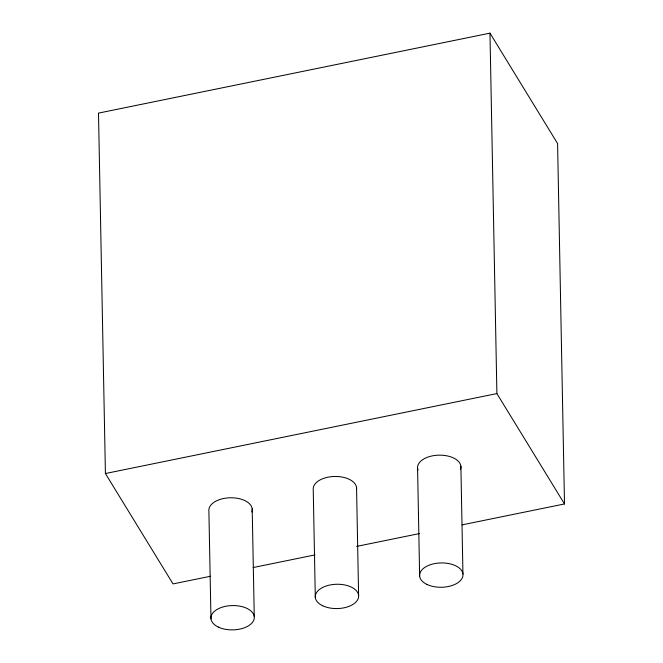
<?xml version="1.0" encoding="UTF-8"?>
<svg xmlns="http://www.w3.org/2000/svg" width="663" height="663" viewBox="0 0 663 663"><rect width="100%" height="100%" fill="white"/><g stroke="black" fill="none" stroke-linecap="round" stroke-linejoin="round"><path stroke-width="0.99" d="M462.07 524.872L564.503 503.946L557.583 143.523L489.974 33.15L98.497 113.108L105.417 473.531L173.026 583.912L210.552 576.246M105.417 473.531L496.894 393.573L564.503 503.946M253.142 567.545L315.016 554.906M356.595 546.411L419.472 533.574M489.974 33.15L496.894 393.573M460.884 466.222L462.948 574.009M417.582 468.41L419.646 576.197M356.545 487.529L358.608 595.324M315.306 597.512L313.243 489.725A21.705 12.166 -1.1 0 1 334.865 476.457A21.705 12.166 -1.1 0 1 356.545 489.12M252.197 508.844L254.269 616.631M210.967 618.819L208.895 511.032A21.705 12.166 -1.1 0 1 231.942 497.78A21.705 12.166 -1.1 0 1 251.841 512.018M417.955 469.984A21.705 12.166 -1.1 0 1 439.204 455.15A21.705 12.166 -1.1 0 1 460.52 469.396M427.013 584.451A21.705 12.166 -1.1 0 0 462.592 577.183A21.705 12.166 -1.1 0 0 434.298 563.674A21.705 12.166 -1.1 0 0 427.013 584.451M322.674 605.758A21.705 12.166 -1.1 0 0 358.244 598.498A21.705 12.166 -1.1 0 0 329.959 584.99A21.705 12.166 -1.1 0 0 322.674 605.758M218.334 627.074A21.705 12.166 -1.1 0 0 253.904 619.806A21.705 12.166 -1.1 0 0 225.619 606.305A21.705 12.166 -1.1 0 0 218.334 627.074"/></g></svg>
